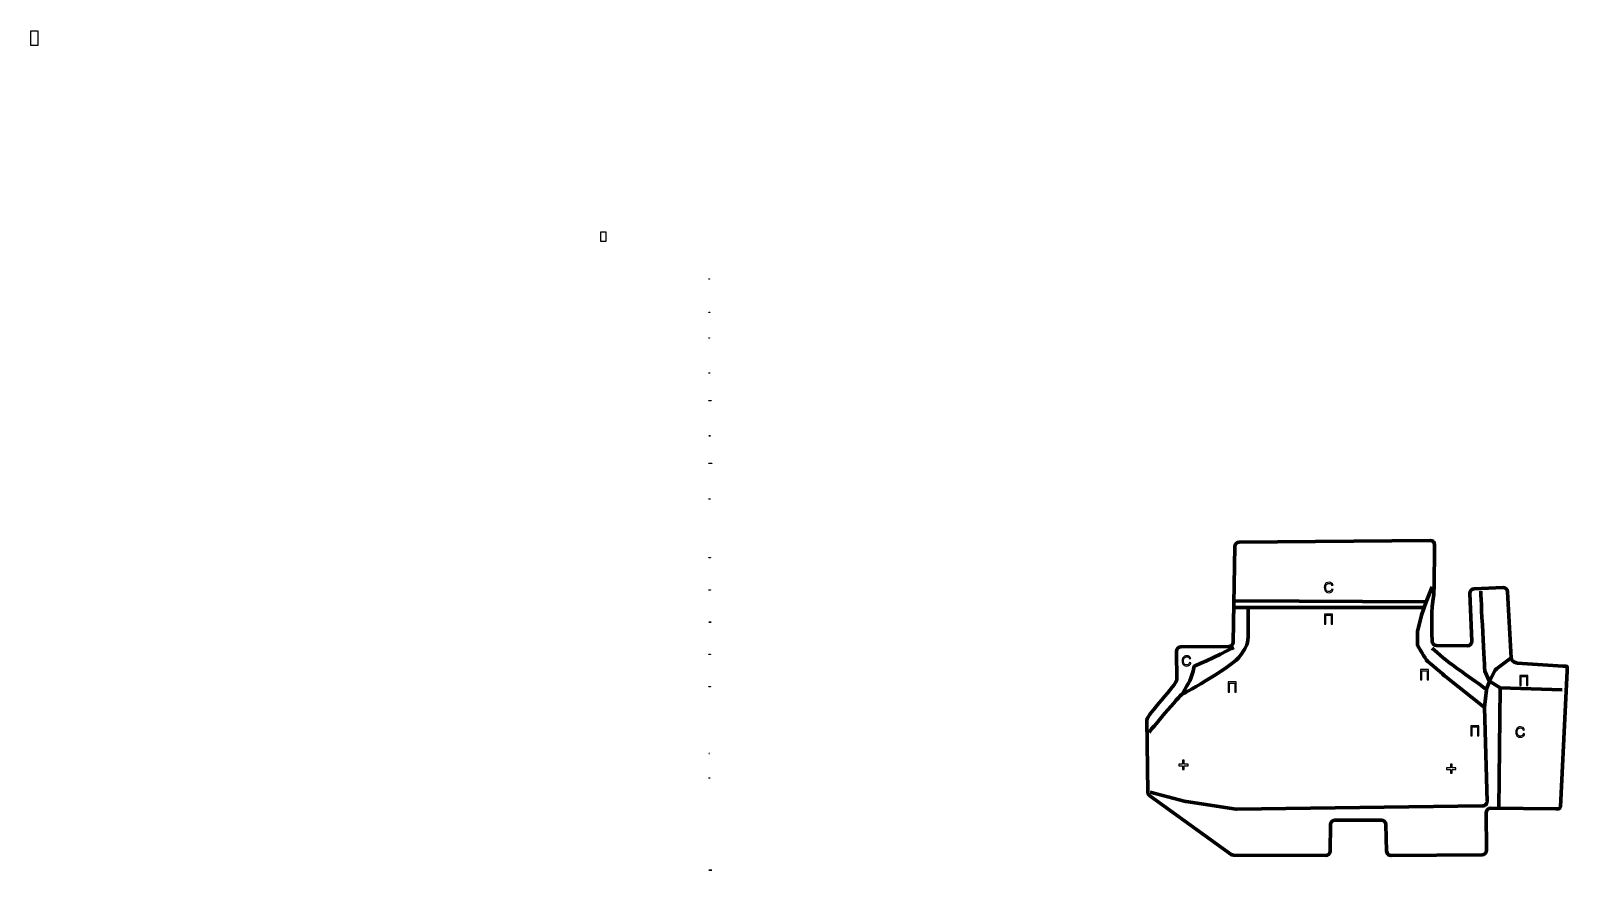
# Model space of a CAD drawing. Header units: millimetres. Extents: x -846 to 1915, y -99 to 1408.
import ezdxf

# ---------------------------------------------------------------- set-up
doc = ezdxf.new("R2010")
doc.units = ezdxf.units.MM
doc.header["$MEASUREMENT"] = 0
doc.header["$XCLIPFRAME"] = 0
doc.layers.add('layer 1', color=7, linetype='Continuous', plot=False)
doc.layers.add('layer 2', color=7, linetype='Continuous')
doc.layers.add('layer 3', color=7, linetype='Continuous')
picture_1 = doc.add_image_def('image1.jpg', size_in_pixel=(45983, 89630))
picture_2 = doc.add_image_def('image2.jpg', size_in_pixel=(16160, 2324))
picture_3 = doc.add_image_def('image3.jpg', size_in_pixel=(15853, 2324))
picture_4 = doc.add_image_def('image4.jpg', size_in_pixel=(21947, 2324))
picture_5 = doc.add_image_def('image5.jpg', size_in_pixel=(16400, 2354))
picture_6 = doc.add_image_def('image6.jpg', size_in_pixel=(16659, 2354))
picture_7 = doc.add_image_def('image7.jpg', size_in_pixel=(11915, 1719))
picture_8 = doc.add_image_def('image8.jpg', size_in_pixel=(27768, 2395))
picture_9 = doc.add_image_def('image9.jpg', size_in_pixel=(16157, 1851))
picture_10 = doc.add_image_def('image10.jpg', size_in_pixel=(21444, 2382))
picture_11 = doc.add_image_def('image11.jpg', size_in_pixel=(7948, 1879))
picture_12 = doc.add_image_def('image12.jpg', size_in_pixel=(5230, 2367))
picture_13 = doc.add_image_def('image13.jpg', size_in_pixel=(9087, 1374))
picture_14 = doc.add_image_def('image14.jpg', size_in_pixel=(6372, 1851))
picture_15 = doc.add_image_def('image15.jpg', size_in_pixel=(5551, 1374))
picture_16 = doc.add_image_def('image16.jpg', size_in_pixel=(10464, 1889))
picture_17 = doc.add_image_def('image17.jpg', size_in_pixel=(26991, 2311))
picture_18 = doc.add_image_def('image18.jpg', size_in_pixel=(65370, 136225))

msp = doc.modelspace()

# ---------------------------------------------------------------- linework, layer by layer
at = {"layer": 'layer 2', "color": 15, "lineweight": 158}
msp.add_open_spline([(1323.9, 489.6), (1323.9, 489.6), (1666.8, 493), (1666.8, 493), (1666.8, 493), (1671.4, 493), (1675, 489.4), (1674.9, 484.9), (1674.9, 484.9), (1674.8, 476.1), (1673.7, 397.6), (1673.5, 396), (1673.5, 396), (1667.7, 360.5), (1670.2, 351.6), (1670.2, 312.2), (1670.2, 312.2), (1670.2, 307.8), (1673.7, 304.2), (1678.1, 304.2), (1678.1, 304.2), (1678.1, 304.2), (1733.7, 303.5), (1733.7, 303.5), (1733.7, 303.5), (1738.3, 303.5), (1742, 307.2), (1741.8, 311.8), (1741.8, 311.8), (1741.8, 311.8), (1738.2, 397.8), (1738.2, 397.8), (1738.2, 397.8), (1738.1, 402.3), (1741.5, 406), (1745.9, 406.2), (1745.9, 406.2), (1745.9, 406.2), (1797.8, 408.1), (1797.8, 408.1), (1797.8, 408.1), (1802.1, 408.3), (1805.8, 404.9), (1806, 400.5), (1806, 400.5), (1806, 400.5), (1812.2, 282), (1812.2, 282), (1812.2, 282), (1812.5, 275.6), (1821.3, 272.6), (1823.9, 272.4), (1823.9, 272.4), (1823.9, 272.4), (1905.3, 267.3), (1905.3, 267.3), (1905.3, 267.3), (1914.8, 266.7), (1913.2, 268.9), (1912.8, 258.9), (1912.8, 258.9), (1912.8, 258.9), (1900.9, 14.2), (1900.9, 14.2), (1900.9, 14.2), (1900.6, 9.8), (1896.3, 11.1), (1892.4, 11.2), (1892.4, 11.2), (1892.4, 11.2), (1775.6, 11.9), (1775.6, 11.9), (1775.6, 11.9), (1771.1, 11.9), (1767.6, 8.3), (1767.6, 3.9), (1767.6, 3.9), (1767.6, 3.9), (1767.9, -63.5), (1767.9, -63.5), (1767.9, -63.5), (1767.9, -67.9), (1764.4, -71.5), (1760, -71.5), (1760, -71.5), (1760, -71.5), (1596.8, -73.1), (1596.8, -73.1), (1596.8, -73.1), (1592.4, -73.1), (1588.8, -69.6), (1588.7, -65.3), (1588.7, -65.3), (1588.7, -65.3), (1587.4, -17.2), (1587.4, -17.2), (1587.4, -17.2), (1587.3, -12.9), (1583.7, -9.4), (1579.4, -9.4), (1579.4, -9.4), (1579.4, -9.4), (1495.8, -9.6), (1495.8, -9.6), (1495.8, -9.6), (1491.5, -9.6), (1487.9, -13.2), (1487.8, -17.5), (1487.8, -17.5), (1487.8, -17.5), (1487.4, -65), (1487.4, -65), (1487.4, -65), (1487.3, -69.4), (1483.7, -72.9), (1479.3, -72.9), (1479.3, -72.9), (1479.3, -72.9), (1314, -72.3), (1314, -72.3), (1314, -72.3), (1312.2, -72.3), (1310.7, -71.8), (1309.3, -70.8), (1309.3, -70.8), (1309.3, -70.8), (1163.3, 34.4), (1163.3, 34.4), (1163.3, 34.4), (1161.2, 35.9), (1160, 38.1), (1160, 40.7), (1160, 40.7), (1160, 40.7), (1158, 170.5), (1158, 170.5), (1158, 170.5), (1157.8, 179.3), (1212.2, 233.8), (1212.1, 243.2), (1212.1, 243.2), (1212.1, 243.2), (1211.4, 293.7), (1211.4, 293.7), (1211.4, 293.7), (1211.3, 298.1), (1214.9, 301.8), (1219.3, 301.8), (1219.3, 301.8), (1219.3, 301.8), (1305.5, 302.5), (1305.5, 302.5), (1305.5, 302.5), (1309.8, 302.5), (1313.4, 306), (1313.4, 310.4), (1313.4, 310.4), (1313.4, 310.4), (1315.9, 481.7), (1315.9, 481.7), (1315.9, 481.7), (1316, 486), (1319.5, 489.5), (1323.9, 489.6)], degree=3, knots=[0, 0, 0, 0, 0.02381, 0.02381, 0.02381, 0.02381, 0.047619, 0.047619, 0.047619, 0.047619, 0.071429, 0.071429, 0.071429, 0.071429, 0.095238, 0.095238, 0.095238, 0.095238, 0.119048, 0.119048, 0.119048, 0.119048, 0.142857, 0.142857, 0.142857, 0.142857, 0.166667, 0.166667, 0.166667, 0.166667, 0.190476, 0.190476, 0.190476, 0.190476, 0.214286, 0.214286, 0.214286, 0.214286, 0.238095, 0.238095, 0.238095, 0.238095, 0.261905, 0.261905, 0.261905, 0.261905, 0.285714, 0.285714, 0.285714, 0.285714, 0.309524, 0.309524, 0.309524, 0.309524, 0.333333, 0.333333, 0.333333, 0.333333, 0.357143, 0.357143, 0.357143, 0.357143, 0.380952, 0.380952, 0.380952, 0.380952, 0.404762, 0.404762, 0.404762, 0.404762, 0.428571, 0.428571, 0.428571, 0.428571, 0.452381, 0.452381, 0.452381, 0.452381, 0.47619, 0.47619, 0.47619, 0.47619, 0.5, 0.5, 0.5, 0.5, 0.52381, 0.52381, 0.52381, 0.52381, 0.547619, 0.547619, 0.547619, 0.547619, 0.571429, 0.571429, 0.571429, 0.571429, 0.595238, 0.595238, 0.595238, 0.595238, 0.619048, 0.619048, 0.619048, 0.619048, 0.642857, 0.642857, 0.642857, 0.642857, 0.666667, 0.666667, 0.666667, 0.666667, 0.690476, 0.690476, 0.690476, 0.690476, 0.714286, 0.714286, 0.714286, 0.714286, 0.738095, 0.738095, 0.738095, 0.738095, 0.761905, 0.761905, 0.761905, 0.761905, 0.785714, 0.785714, 0.785714, 0.785714, 0.809524, 0.809524, 0.809524, 0.809524, 0.833333, 0.833333, 0.833333, 0.833333, 0.857143, 0.857143, 0.857143, 0.857143, 0.880952, 0.880952, 0.880952, 0.880952, 0.904762, 0.904762, 0.904762, 0.904762, 0.928571, 0.928571, 0.928571, 0.928571, 0.952381, 0.952381, 0.952381, 0.952381, 1, 1, 1, 1], dxfattribs=at)
at = {"layer": 'layer 3', "color": 142}
for points, knots in [([(1490.4, 405.6), (1490.4, 405.6), (1492.8, 405), (1492.8, 405), (1492.8, 405), (1492.3, 403), (1491.4, 401.5), (1490.1, 400.5), (1490.1, 400.5), (1488.7, 399.4), (1487.1, 398.9), (1485.3, 398.9), (1485.3, 398.9), (1483.3, 398.9), (1481.7, 399.3), (1480.5, 400.1), (1480.5, 400.1), (1479.3, 400.9), (1478.3, 402), (1477.7, 403.6), (1477.7, 403.6), (1477, 405.1), (1476.7, 406.7), (1476.7, 408.4), (1476.7, 408.4), (1476.7, 410.3), (1477.1, 412), (1477.8, 413.4), (1477.8, 413.4), (1478.5, 414.8), (1479.6, 415.9), (1480.9, 416.6), (1480.9, 416.6), (1482.2, 417.3), (1483.7, 417.7), (1485.3, 417.7), (1485.3, 417.7), (1487.1, 417.7), (1488.6, 417.2), (1489.9, 416.3), (1489.9, 416.3), (1491.1, 415.4), (1492, 414.1), (1492.5, 412.4), (1492.5, 412.4), (1492.5, 412.4), (1490.1, 411.8), (1490.1, 411.8), (1490.1, 411.8), (1489.7, 413.2), (1489.1, 414.1), (1488.3, 414.7), (1488.3, 414.7), (1487.5, 415.3), (1486.5, 415.6), (1485.3, 415.6), (1485.3, 415.6), (1483.9, 415.6), (1482.7, 415.3), (1481.8, 414.6), (1481.8, 414.6), (1480.8, 414), (1480.2, 413.1), (1479.8, 411.9), (1479.8, 411.9), (1479.4, 410.8), (1479.2, 409.6), (1479.2, 408.4), (1479.2, 408.4), (1479.2, 406.9), (1479.4, 405.5), (1479.9, 404.4), (1479.9, 404.4), (1480.3, 403.2), (1481, 402.4), (1482, 401.8), (1482, 401.8), (1482.9, 401.2), (1484, 401), (1485.1, 401), (1485.1, 401), (1486.4, 401), (1487.5, 401.3), (1488.5, 402.1), (1488.5, 402.1), (1489.4, 402.9), (1490, 404.1), (1490.4, 405.6)], [0, 0, 0, 0, 0.043478, 0.043478, 0.043478, 0.043478, 0.086957, 0.086957, 0.086957, 0.086957, 0.130435, 0.130435, 0.130435, 0.130435, 0.173913, 0.173913, 0.173913, 0.173913, 0.217391, 0.217391, 0.217391, 0.217391, 0.26087, 0.26087, 0.26087, 0.26087, 0.304348, 0.304348, 0.304348, 0.304348, 0.347826, 0.347826, 0.347826, 0.347826, 0.391304, 0.391304, 0.391304, 0.391304, 0.434783, 0.434783, 0.434783, 0.434783, 0.478261, 0.478261, 0.478261, 0.478261, 0.521739, 0.521739, 0.521739, 0.521739, 0.565217, 0.565217, 0.565217, 0.565217, 0.608696, 0.608696, 0.608696, 0.608696, 0.652174, 0.652174, 0.652174, 0.652174, 0.695652, 0.695652, 0.695652, 0.695652, 0.73913, 0.73913, 0.73913, 0.73913, 0.782609, 0.782609, 0.782609, 0.782609, 0.826087, 0.826087, 0.826087, 0.826087, 0.869565, 0.869565, 0.869565, 0.869565, 0.913043, 0.913043, 0.913043, 0.913043, 1, 1, 1, 1]), ([(1477.2, 360.7), (1477.2, 360.7), (1491.5, 360.7), (1491.5, 360.7), (1491.5, 360.7), (1491.5, 360.7), (1491.5, 342.5), (1491.5, 342.5), (1491.5, 342.5), (1491.5, 342.5), (1489, 342.5), (1489, 342.5), (1489, 342.5), (1489, 342.5), (1489, 358.5), (1489, 358.5), (1489, 358.5), (1489, 358.5), (1479.6, 358.5), (1479.6, 358.5), (1479.6, 358.5), (1479.6, 358.5), (1479.6, 342.5), (1479.6, 342.5), (1479.6, 342.5), (1479.6, 342.5), (1477.2, 342.5), (1477.2, 342.5), (1477.2, 342.5), (1477.2, 342.5), (1477.2, 360.7), (1477.2, 360.7)], [0, 0, 0, 0, 0.111111, 0.111111, 0.111111, 0.111111, 0.222222, 0.222222, 0.222222, 0.222222, 0.333333, 0.333333, 0.333333, 0.333333, 0.444444, 0.444444, 0.444444, 0.444444, 0.555556, 0.555556, 0.555556, 0.555556, 0.666667, 0.666667, 0.666667, 0.666667, 0.777778, 0.777778, 0.777778, 0.777778, 1, 1, 1, 1]), ([(1235, 273.8), (1235, 273.8), (1237.4, 273.2), (1237.4, 273.2), (1237.4, 273.2), (1236.9, 271.2), (1236, 269.7), (1234.7, 268.7), (1234.7, 268.7), (1233.4, 267.7), (1231.8, 267.1), (1229.9, 267.1), (1229.9, 267.1), (1227.9, 267.1), (1226.3, 267.5), (1225.1, 268.3), (1225.1, 268.3), (1223.9, 269.1), (1222.9, 270.3), (1222.3, 271.8), (1222.3, 271.8), (1221.7, 273.3), (1221.3, 274.9), (1221.3, 276.7), (1221.3, 276.7), (1221.3, 278.6), (1221.7, 280.2), (1222.4, 281.6), (1222.4, 281.6), (1223.2, 283), (1224.2, 284.1), (1225.5, 284.8), (1225.5, 284.8), (1226.8, 285.6), (1228.3, 285.9), (1229.9, 285.9), (1229.9, 285.9), (1231.7, 285.9), (1233.3, 285.5), (1234.5, 284.5), (1234.5, 284.5), (1235.7, 283.6), (1236.6, 282.3), (1237.1, 280.6), (1237.1, 280.6), (1237.1, 280.6), (1234.7, 280.1), (1234.7, 280.1), (1234.7, 280.1), (1234.3, 281.4), (1233.7, 282.4), (1232.9, 283), (1232.9, 283), (1232.1, 283.6), (1231.1, 283.9), (1229.9, 283.9), (1229.9, 283.9), (1228.5, 283.9), (1227.3, 283.5), (1226.4, 282.9), (1226.4, 282.9), (1225.4, 282.2), (1224.8, 281.3), (1224.4, 280.2), (1224.4, 280.2), (1224, 279), (1223.8, 277.9), (1223.8, 276.7), (1223.8, 276.7), (1223.8, 275.1), (1224.1, 273.8), (1224.5, 272.6), (1224.5, 272.6), (1225, 271.5), (1225.7, 270.6), (1226.6, 270), (1226.6, 270), (1227.6, 269.5), (1228.6, 269.2), (1229.7, 269.2), (1229.7, 269.2), (1231, 269.2), (1232.2, 269.6), (1233.1, 270.4), (1233.1, 270.4), (1234, 271.1), (1234.7, 272.3), (1235, 273.8)], [0, 0, 0, 0, 0.043478, 0.043478, 0.043478, 0.043478, 0.086957, 0.086957, 0.086957, 0.086957, 0.130435, 0.130435, 0.130435, 0.130435, 0.173913, 0.173913, 0.173913, 0.173913, 0.217391, 0.217391, 0.217391, 0.217391, 0.26087, 0.26087, 0.26087, 0.26087, 0.304348, 0.304348, 0.304348, 0.304348, 0.347826, 0.347826, 0.347826, 0.347826, 0.391304, 0.391304, 0.391304, 0.391304, 0.434783, 0.434783, 0.434783, 0.434783, 0.478261, 0.478261, 0.478261, 0.478261, 0.521739, 0.521739, 0.521739, 0.521739, 0.565217, 0.565217, 0.565217, 0.565217, 0.608696, 0.608696, 0.608696, 0.608696, 0.652174, 0.652174, 0.652174, 0.652174, 0.695652, 0.695652, 0.695652, 0.695652, 0.73913, 0.73913, 0.73913, 0.73913, 0.782609, 0.782609, 0.782609, 0.782609, 0.826087, 0.826087, 0.826087, 0.826087, 0.869565, 0.869565, 0.869565, 0.869565, 0.913043, 0.913043, 0.913043, 0.913043, 1, 1, 1, 1]), ([(1649.5, 260.8), (1649.5, 260.8), (1663.8, 260.8), (1663.8, 260.8), (1663.8, 260.8), (1663.8, 260.8), (1663.8, 242.6), (1663.8, 242.6), (1663.8, 242.6), (1663.8, 242.6), (1661.3, 242.6), (1661.3, 242.6), (1661.3, 242.6), (1661.3, 242.6), (1661.3, 258.6), (1661.3, 258.6), (1661.3, 258.6), (1661.3, 258.6), (1651.9, 258.6), (1651.9, 258.6), (1651.9, 258.6), (1651.9, 258.6), (1651.9, 242.6), (1651.9, 242.6), (1651.9, 242.6), (1651.9, 242.6), (1649.5, 242.6), (1649.5, 242.6), (1649.5, 242.6), (1649.5, 242.6), (1649.5, 260.8), (1649.5, 260.8)], [0, 0, 0, 0, 0.111111, 0.111111, 0.111111, 0.111111, 0.222222, 0.222222, 0.222222, 0.222222, 0.333333, 0.333333, 0.333333, 0.333333, 0.444444, 0.444444, 0.444444, 0.444444, 0.555556, 0.555556, 0.555556, 0.555556, 0.666667, 0.666667, 0.666667, 0.666667, 0.777778, 0.777778, 0.777778, 0.777778, 1, 1, 1, 1]), ([(1828.1, 250.6), (1828.1, 250.6), (1842.4, 250.6), (1842.4, 250.6), (1842.4, 250.6), (1842.4, 250.6), (1842.4, 232.4), (1842.4, 232.4), (1842.4, 232.4), (1842.4, 232.4), (1840, 232.4), (1840, 232.4), (1840, 232.4), (1840, 232.4), (1840, 248.5), (1840, 248.5), (1840, 248.5), (1840, 248.5), (1830.5, 248.5), (1830.5, 248.5), (1830.5, 248.5), (1830.5, 248.5), (1830.5, 232.4), (1830.5, 232.4), (1830.5, 232.4), (1830.5, 232.4), (1828.1, 232.4), (1828.1, 232.4), (1828.1, 232.4), (1828.1, 232.4), (1828.1, 250.6), (1828.1, 250.6)], [0, 0, 0, 0, 0.111111, 0.111111, 0.111111, 0.111111, 0.222222, 0.222222, 0.222222, 0.222222, 0.333333, 0.333333, 0.333333, 0.333333, 0.444444, 0.444444, 0.444444, 0.444444, 0.555556, 0.555556, 0.555556, 0.555556, 0.666667, 0.666667, 0.666667, 0.666667, 0.777778, 0.777778, 0.777778, 0.777778, 1, 1, 1, 1]), ([(1304, 238.7), (1304, 238.7), (1318.3, 238.7), (1318.3, 238.7), (1318.3, 238.7), (1318.3, 238.7), (1318.3, 220.6), (1318.3, 220.6), (1318.3, 220.6), (1318.3, 220.6), (1315.9, 220.6), (1315.9, 220.6), (1315.9, 220.6), (1315.9, 220.6), (1315.9, 236.6), (1315.9, 236.6), (1315.9, 236.6), (1315.9, 236.6), (1306.5, 236.6), (1306.5, 236.6), (1306.5, 236.6), (1306.5, 236.6), (1306.5, 220.6), (1306.5, 220.6), (1306.5, 220.6), (1306.5, 220.6), (1304, 220.6), (1304, 220.6), (1304, 220.6), (1304, 220.6), (1304, 238.7), (1304, 238.7)], [0, 0, 0, 0, 0.111111, 0.111111, 0.111111, 0.111111, 0.222222, 0.222222, 0.222222, 0.222222, 0.333333, 0.333333, 0.333333, 0.333333, 0.444444, 0.444444, 0.444444, 0.444444, 0.555556, 0.555556, 0.555556, 0.555556, 0.666667, 0.666667, 0.666667, 0.666667, 0.777778, 0.777778, 0.777778, 0.777778, 1, 1, 1, 1]), ([(1740.1, 160), (1740.1, 160), (1754.4, 160), (1754.4, 160), (1754.4, 160), (1754.4, 160), (1754.4, 141.8), (1754.4, 141.8), (1754.4, 141.8), (1754.4, 141.8), (1751.9, 141.8), (1751.9, 141.8), (1751.9, 141.8), (1751.9, 141.8), (1751.9, 157.9), (1751.9, 157.9), (1751.9, 157.9), (1751.9, 157.9), (1742.5, 157.9), (1742.5, 157.9), (1742.5, 157.9), (1742.5, 157.9), (1742.5, 141.8), (1742.5, 141.8), (1742.5, 141.8), (1742.5, 141.8), (1740.1, 141.8), (1740.1, 141.8), (1740.1, 141.8), (1740.1, 141.8), (1740.1, 160), (1740.1, 160)], [0, 0, 0, 0, 0.111111, 0.111111, 0.111111, 0.111111, 0.222222, 0.222222, 0.222222, 0.222222, 0.333333, 0.333333, 0.333333, 0.333333, 0.444444, 0.444444, 0.444444, 0.444444, 0.555556, 0.555556, 0.555556, 0.555556, 0.666667, 0.666667, 0.666667, 0.666667, 0.777778, 0.777778, 0.777778, 0.777778, 1, 1, 1, 1]), ([(1834.1, 146.1), (1834.1, 146.1), (1836.5, 145.5), (1836.5, 145.5), (1836.5, 145.5), (1836, 143.5), (1835.1, 142), (1833.8, 141), (1833.8, 141), (1832.5, 139.9), (1830.9, 139.4), (1829, 139.4), (1829, 139.4), (1827, 139.4), (1825.5, 139.8), (1824.2, 140.6), (1824.2, 140.6), (1823, 141.4), (1822.1, 142.5), (1821.4, 144.1), (1821.4, 144.1), (1820.8, 145.6), (1820.5, 147.2), (1820.5, 148.9), (1820.5, 148.9), (1820.5, 150.8), (1820.8, 152.5), (1821.6, 153.9), (1821.6, 153.9), (1822.3, 155.3), (1823.3, 156.4), (1824.6, 157.1), (1824.6, 157.1), (1826, 157.8), (1827.4, 158.2), (1829, 158.2), (1829, 158.2), (1830.9, 158.2), (1832.4, 157.7), (1833.6, 156.8), (1833.6, 156.8), (1834.9, 155.9), (1835.7, 154.6), (1836.2, 152.9), (1836.2, 152.9), (1836.2, 152.9), (1833.9, 152.3), (1833.9, 152.3), (1833.9, 152.3), (1833.4, 153.7), (1832.8, 154.6), (1832, 155.2), (1832, 155.2), (1831.2, 155.8), (1830.2, 156.1), (1829, 156.1), (1829, 156.1), (1827.6, 156.1), (1826.4, 155.8), (1825.5, 155.1), (1825.5, 155.1), (1824.6, 154.5), (1823.9, 153.6), (1823.5, 152.4), (1823.5, 152.4), (1823.1, 151.3), (1823, 150.1), (1823, 148.9), (1823, 148.9), (1823, 147.4), (1823.2, 146), (1823.6, 144.9), (1823.6, 144.9), (1824.1, 143.7), (1824.8, 142.9), (1825.7, 142.3), (1825.7, 142.3), (1826.7, 141.7), (1827.7, 141.5), (1828.8, 141.5), (1828.8, 141.5), (1830.2, 141.5), (1831.3, 141.8), (1832.2, 142.6), (1832.2, 142.6), (1833.1, 143.4), (1833.8, 144.5), (1834.1, 146.1)], [0, 0, 0, 0, 0.043478, 0.043478, 0.043478, 0.043478, 0.086957, 0.086957, 0.086957, 0.086957, 0.130435, 0.130435, 0.130435, 0.130435, 0.173913, 0.173913, 0.173913, 0.173913, 0.217391, 0.217391, 0.217391, 0.217391, 0.26087, 0.26087, 0.26087, 0.26087, 0.304348, 0.304348, 0.304348, 0.304348, 0.347826, 0.347826, 0.347826, 0.347826, 0.391304, 0.391304, 0.391304, 0.391304, 0.434783, 0.434783, 0.434783, 0.434783, 0.478261, 0.478261, 0.478261, 0.478261, 0.521739, 0.521739, 0.521739, 0.521739, 0.565217, 0.565217, 0.565217, 0.565217, 0.608696, 0.608696, 0.608696, 0.608696, 0.652174, 0.652174, 0.652174, 0.652174, 0.695652, 0.695652, 0.695652, 0.695652, 0.73913, 0.73913, 0.73913, 0.73913, 0.782609, 0.782609, 0.782609, 0.782609, 0.826087, 0.826087, 0.826087, 0.826087, 0.869565, 0.869565, 0.869565, 0.869565, 0.913043, 0.913043, 0.913043, 0.913043, 1, 1, 1, 1]), ([(1222.4, 81.5), (1222.4, 81.5), (1222.4, 88.4), (1222.4, 88.4), (1222.4, 88.4), (1222.4, 88.4), (1215.5, 88.4), (1215.5, 88.4), (1215.5, 88.4), (1215.5, 88.4), (1215.5, 91.3), (1215.5, 91.3), (1215.5, 91.3), (1215.5, 91.3), (1222.4, 91.3), (1222.4, 91.3), (1222.4, 91.3), (1222.4, 91.3), (1222.4, 98.2), (1222.4, 98.2), (1222.4, 98.2), (1222.4, 98.2), (1225.3, 98.2), (1225.3, 98.2), (1225.3, 98.2), (1225.3, 98.2), (1225.3, 91.3), (1225.3, 91.3), (1225.3, 91.3), (1225.3, 91.3), (1232.2, 91.3), (1232.2, 91.3), (1232.2, 91.3), (1232.2, 91.3), (1232.2, 88.4), (1232.2, 88.4), (1232.2, 88.4), (1232.2, 88.4), (1225.3, 88.4), (1225.3, 88.4), (1225.3, 88.4), (1225.3, 88.4), (1225.3, 81.5), (1225.3, 81.5), (1225.3, 81.5), (1225.3, 81.5), (1222.4, 81.5), (1222.4, 81.5)], [0, 0, 0, 0, 0.076923, 0.076923, 0.076923, 0.076923, 0.153846, 0.153846, 0.153846, 0.153846, 0.230769, 0.230769, 0.230769, 0.230769, 0.307692, 0.307692, 0.307692, 0.307692, 0.384615, 0.384615, 0.384615, 0.384615, 0.461538, 0.461538, 0.461538, 0.461538, 0.538462, 0.538462, 0.538462, 0.538462, 0.615385, 0.615385, 0.615385, 0.615385, 0.692308, 0.692308, 0.692308, 0.692308, 0.769231, 0.769231, 0.769231, 0.769231, 0.846154, 0.846154, 0.846154, 0.846154, 1, 1, 1, 1]), ([(1703.3, 74.7), (1703.3, 74.7), (1703.3, 81.6), (1703.3, 81.6), (1703.3, 81.6), (1703.3, 81.6), (1696.4, 81.6), (1696.4, 81.6), (1696.4, 81.6), (1696.4, 81.6), (1696.4, 84.5), (1696.4, 84.5), (1696.4, 84.5), (1696.4, 84.5), (1703.3, 84.5), (1703.3, 84.5), (1703.3, 84.5), (1703.3, 84.5), (1703.3, 91.4), (1703.3, 91.4), (1703.3, 91.4), (1703.3, 91.4), (1706.2, 91.4), (1706.2, 91.4), (1706.2, 91.4), (1706.2, 91.4), (1706.2, 84.5), (1706.2, 84.5), (1706.2, 84.5), (1706.2, 84.5), (1713.1, 84.5), (1713.1, 84.5), (1713.1, 84.5), (1713.1, 84.5), (1713.1, 81.6), (1713.1, 81.6), (1713.1, 81.6), (1713.1, 81.6), (1706.2, 81.6), (1706.2, 81.6), (1706.2, 81.6), (1706.2, 81.6), (1706.2, 74.7), (1706.2, 74.7), (1706.2, 74.7), (1706.2, 74.7), (1703.3, 74.7), (1703.3, 74.7)], [0, 0, 0, 0, 0.076923, 0.076923, 0.076923, 0.076923, 0.153846, 0.153846, 0.153846, 0.153846, 0.230769, 0.230769, 0.230769, 0.230769, 0.307692, 0.307692, 0.307692, 0.307692, 0.384615, 0.384615, 0.384615, 0.384615, 0.461538, 0.461538, 0.461538, 0.461538, 0.538462, 0.538462, 0.538462, 0.538462, 0.615385, 0.615385, 0.615385, 0.615385, 0.692308, 0.692308, 0.692308, 0.692308, 0.769231, 0.769231, 0.769231, 0.769231, 0.846154, 0.846154, 0.846154, 0.846154, 1, 1, 1, 1])]:
    msp.add_open_spline(points, degree=3, knots=knots, dxfattribs=at)
at = {"layer": 'layer 3', "color": 142, "lineweight": 158}
for points, knots in [([(1670.6, 409.5), (1670.6, 409.5), (1659.6, 382.8), (1659.6, 382.8), (1659.6, 382.8), (1659.6, 382.8), (1651.1, 358.9), (1651.1, 358.9), (1651.1, 358.9), (1651.1, 358.9), (1644.3, 329.5), (1644.3, 329.5), (1644.3, 329.5), (1644.3, 329.5), (1643.9, 304.9), (1643.9, 304.9), (1643.9, 304.9), (1643.9, 304.9), (1659.6, 278.2), (1660.9, 277), (1660.9, 277), (1662.1, 275.7), (1694.3, 248.8), (1694.3, 248.8), (1694.3, 248.8), (1694.3, 248.8), (1764.6, 193.1), (1764.6, 193.1)], [0, 0, 0, 0, 0.125, 0.125, 0.125, 0.125, 0.25, 0.25, 0.25, 0.25, 0.375, 0.375, 0.375, 0.375, 0.5, 0.5, 0.5, 0.5, 0.625, 0.625, 0.625, 0.625, 0.75, 0.75, 0.75, 0.75, 1, 1, 1, 1]), ([(1757.8, 401.8), (1757.4, 397.2), (1765, 257.9), (1765, 257.9), (1765, 257.9), (1765, 257.9), (1773.5, 239.7), (1773.5, 239.7)], [0, 0, 0, 0, 0.333333, 0.333333, 0.333333, 0.333333, 1, 1, 1, 1]), ([(1162.2, 148.7), (1162.2, 148.7), (1218.5, 216), (1221.4, 216.8), (1221.4, 216.8), (1228.6, 218.9), (1316, 270), (1325.4, 285.1), (1325.4, 285.1), (1334.3, 299.2), (1340, 304.5), (1340, 319.2), (1340, 319.2), (1340, 319.2), (1340, 372.2), (1340, 372.2)], [0, 0, 0, 0, 0.2, 0.2, 0.2, 0.2, 0.4, 0.4, 0.4, 0.4, 0.6, 0.6, 0.6, 0.6, 1, 1, 1, 1]), ([(1812.2, 282), (1812.2, 282), (1786, 262.4), (1786, 262.4), (1786, 262.4), (1784.9, 261.6), (1784.2, 260.8), (1783.6, 259.6), (1783.6, 259.6), (1783.6, 259.6), (1773.7, 240.1), (1773.7, 240.1), (1773.7, 240.1), (1773.5, 239.8), (1773.4, 239.6), (1773.3, 239.3), (1773.3, 239.3), (1773.3, 239.3), (1768.3, 226.3), (1768.3, 226.3), (1768.3, 226.3), (1768.1, 225.6), (1767.9, 225), (1767.8, 224.3), (1767.8, 224.3), (1767.8, 224.3), (1764.6, 193.7), (1764.6, 193.7), (1764.6, 193.7), (1764.6, 193.3), (1764.6, 193), (1764.6, 192.6), (1764.6, 192.6), (1764.6, 192.6), (1769, 24.3), (1769, 24.3), (1769, 24.3), (1769.1, 22.1), (1768.3, 20.1), (1766.8, 18.5), (1766.8, 18.5), (1765.2, 16.9), (1763.3, 16.1), (1761.1, 16.1), (1761.1, 16.1), (1761.1, 16.1), (1319.9, 10.3), (1319.9, 10.3), (1319.9, 10.3), (1319.4, 10.3), (1319, 10.3), (1318.6, 10.4), (1318.6, 10.4), (1318.6, 10.4), (1228.6, 24.2), (1228.6, 24.2), (1228.6, 24.2), (1228.3, 24.2), (1228.1, 24.3), (1227.8, 24.3), (1227.8, 24.3), (1227.8, 24.3), (1164.3, 40.7), (1164.3, 40.7)], [0, 0, 0, 0, 0.058824, 0.058824, 0.058824, 0.058824, 0.117647, 0.117647, 0.117647, 0.117647, 0.176471, 0.176471, 0.176471, 0.176471, 0.235294, 0.235294, 0.235294, 0.235294, 0.294118, 0.294118, 0.294118, 0.294118, 0.352941, 0.352941, 0.352941, 0.352941, 0.411765, 0.411765, 0.411765, 0.411765, 0.470588, 0.470588, 0.470588, 0.470588, 0.529412, 0.529412, 0.529412, 0.529412, 0.588235, 0.588235, 0.588235, 0.588235, 0.647059, 0.647059, 0.647059, 0.647059, 0.705882, 0.705882, 0.705882, 0.705882, 0.764706, 0.764706, 0.764706, 0.764706, 0.823529, 0.823529, 0.823529, 0.823529, 0.882353, 0.882353, 0.882353, 0.882353, 1, 1, 1, 1]), ([(1314.1, 300.7), (1311.6, 298.1), (1243.4, 266.8), (1243.4, 266.8), (1243.4, 266.8), (1236.7, 239.3), (1236, 242.2), (1221.4, 216.8)], [0, 0, 0, 0, 0.333333, 0.333333, 0.333333, 0.333333, 1, 1, 1, 1]), ([(1670.6, 299.4), (1670.6, 299.4), (1698.1, 275.3), (1701.9, 272.7), (1701.9, 272.7), (1705.7, 270.2), (1768, 225.3), (1768, 225.3)], [0, 0, 0, 0, 0.333333, 0.333333, 0.333333, 0.333333, 1, 1, 1, 1]), ([(1903.8, 224.5), (1903.8, 224.5), (1792.5, 228.3), (1792.5, 228.3), (1792.5, 228.3), (1792.5, 228.3), (1773.7, 240.1), (1773.7, 240.1)], [0, 0, 0, 0, 0.333333, 0.333333, 0.333333, 0.333333, 1, 1, 1, 1])]:
    msp.add_open_spline(points, degree=3, knots=knots, dxfattribs=at)
for points in [[(1317.3, 384.1), (1317.3, 384.1), (1659.6, 382.8), (1659.6, 382.8)], [(1317.5, 372.2), (1317.5, 372.2), (1654.5, 372.2), (1654.5, 372.2)], [(1789.9, 11.8), (1789.9, 11.8), (1792.5, 228.3), (1792.5, 228.3)]]:
    msp.add_open_spline(points, degree=3, dxfattribs=at)

# ---------------------------------------------------------------- pictures from other files: only their frames are drawn
at = {"layer": 'layer 1', "color": 0}
image = msp.add_image(picture_18, insert=(-834.2, -490.8), size_in_units=(907.9, 1892), dxfattribs=at)
image.set_boundary_path([(-834, -491), (74, 1401)])
image.dxf.flags = 3
image = msp.add_image(picture_1, insert=(175.6, -200.9), size_in_units=(638.7, 1244.9), dxfattribs=at)
image.set_boundary_path([(176, -201), (814, 1044)])
image.dxf.flags = 3
image = msp.add_image(picture_14, insert=(366.6, 949.8), size_in_units=(88.5, 25.7), dxfattribs=at)
image.set_boundary_path([(367, 950), (455, 976)])
image.dxf.flags = 3
image = msp.add_image(picture_13, insert=(366.6, 895.8), size_in_units=(126.2, 19.1), dxfattribs=at)
image.set_boundary_path([(367, 896), (493, 915)])
image.dxf.flags = 3
image = msp.add_image(picture_12, insert=(366.5, 835.3), size_in_units=(72.6, 32.9), dxfattribs=at)
image.set_boundary_path([(367, 835), (439, 868)])
image.dxf.flags = 3
image = msp.add_image(picture_11, insert=(366.6, 778.3), size_in_units=(110.4, 26.1), dxfattribs=at)
image.set_boundary_path([(367, 778), (477, 804)])
image.dxf.flags = 3
image = msp.add_image(picture_10, insert=(366.6, 721), size_in_units=(297.8, 33.1), dxfattribs=at)
image.set_boundary_path([(367, 721), (664, 754)])
image.dxf.flags = 3
image = msp.add_image(picture_9, insert=(366.6, 664.3), size_in_units=(224.4, 25.7), dxfattribs=at)
image.set_boundary_path([(367, 664), (591, 690)])
image.dxf.flags = 3
image = msp.add_image(picture_8, insert=(366.5, 606.7), size_in_units=(385.7, 33.3), dxfattribs=at)
image.set_boundary_path([(367, 607), (752, 640)])
image.dxf.flags = 3
image = msp.add_image(picture_7, insert=(366.6, 551), size_in_units=(165.5, 23.9), dxfattribs=at)
image.set_boundary_path([(367, 551), (532, 575)])
image.dxf.flags = 3
image = msp.add_image(picture_2, insert=(366.6, 435.8), size_in_units=(224.4, 32.3), dxfattribs=at)
image.set_boundary_path([(367, 436), (591, 468)])
image.dxf.flags = 3
image = msp.add_image(picture_3, insert=(366.6, 377.1), size_in_units=(220.2, 32.3), dxfattribs=at)
image.set_boundary_path([(367, 377), (587, 410)])
image.dxf.flags = 3
image = msp.add_image(picture_4, insert=(366.6, 318.4), size_in_units=(304.8, 32.3), dxfattribs=at)
image.set_boundary_path([(367, 318), (671, 350)])
image.dxf.flags = 3
image = msp.add_image(picture_5, insert=(366.6, 259.5), size_in_units=(227.8, 32.7), dxfattribs=at)
image.set_boundary_path([(367, 260), (594, 292)])
image.dxf.flags = 3
image = msp.add_image(picture_6, insert=(366.6, 200.8), size_in_units=(231.4, 32.7), dxfattribs=at)
image.set_boundary_path([(367, 201), (598, 234)])
image.dxf.flags = 3
image = msp.add_image(picture_15, insert=(366.5, 92.6), size_in_units=(77.1, 19.1), dxfattribs=at)
image.set_boundary_path([(367, 93), (444, 112)])
image.dxf.flags = 3
image = msp.add_image(picture_16, insert=(366.5, 40.7), size_in_units=(145.3, 26.2), dxfattribs=at)
image.set_boundary_path([(367, 41), (512, 67)])
image.dxf.flags = 3
image = msp.add_image(picture_17, insert=(366.7, -132.9), size_in_units=(374.9, 32.1), dxfattribs=at)
image.set_boundary_path([(367, -133), (742, -101)])
image.dxf.flags = 3

doc.saveas('drawing.dxf')
